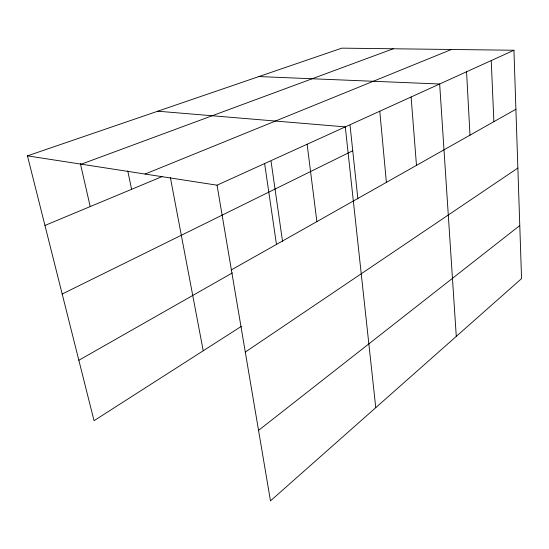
<?xml version="1.0" encoding="UTF-8"?>
<svg xmlns="http://www.w3.org/2000/svg" width="549" height="549" viewBox="0 0 549 549"><rect width="100%" height="100%" fill="white"/><g stroke="black" fill="none" stroke-linecap="round" stroke-linejoin="round"><path stroke-width="0.82" d="M258.552 430.368L519.779 225.55M245.293 352.06L517.865 168.042M241.388 326.332L94.044 420.699L27.45 155.854L341.828 48.147L513.939 50.247L521.55 278.611L270.479 500.853L217.047 185.185L27.45 155.854M78.85 360.261L232.357 272.922M231.383 269.868L515.909 109.237M62.188 294.003L352.746 150.755M217.047 185.185L513.939 50.247M44.949 225.454L162.47 176.435M145.08 174.047L451.47 49.485M81.286 164.178L393.228 48.772M258.908 76.558L439.66 84.011L456.281 336.386M157.789 111.2L345.294 126.894L375.77 407.653M80.374 163.581L90.208 206.575M127.759 170.869L131.595 189.309M170.382 177.588L203.226 350.777M264.625 163.561L276.463 244.422M271.055 161.31L282.577 241.677M307.117 144.25L316.883 221.597M350.042 125.344L357.866 198.862M379.784 111.221L386.386 182.357M411.105 96.988L416.478 165.373M466.568 71.782L469.992 135.157M491.238 60.568L493.88 121.672"/></g></svg>
